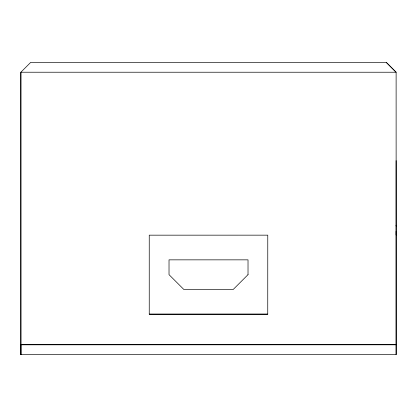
<?xml version="1.0" encoding="UTF-8"?>
<svg xmlns="http://www.w3.org/2000/svg" width="417" height="417" viewBox="0 0 417 417"><rect width="100%" height="100%" fill="white"/><g stroke="black" fill="none" stroke-linecap="round" stroke-linejoin="round"><path stroke-width="0.63" d="M20.86 344.755L20.866 72.224L30.738 62.352L386.246 62.352L396.119 72.224L396.15 354.648L20.881 354.617L20.886 344.739L396.14 344.744L20.86 344.755L20.881 354.617M396.14 354.648L396.124 160.623M149.244 314.173L267.745 314.173L267.771 235.157L149.244 235.172L149.244 314.173L267.771 314.157M386.246 62.352L396.119 72.235L20.866 72.224L20.897 354.648M396.119 225.243L396.119 226.004M396.119 231.305L396.119 234.995M248.021 274.657L233.212 289.471L183.834 289.471L169.021 274.657L169.021 259.848L248.021 259.848L248.021 274.657"/></g></svg>
